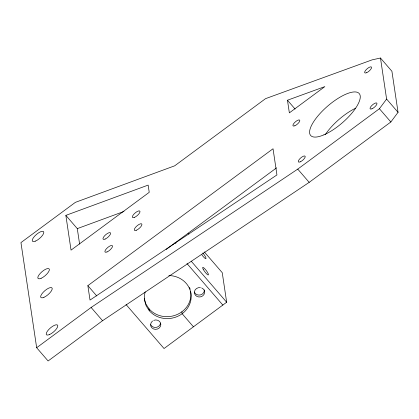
<?xml version="1.0" encoding="UTF-8"?>
<svg xmlns="http://www.w3.org/2000/svg" width="419" height="419" viewBox="0 0 419 419"><rect width="100%" height="100%" fill="white"/><g stroke="black" fill="none" stroke-linecap="round" stroke-linejoin="round"><path stroke-width="0.63" d="M36.663 347.728L91.122 307.462L297.747 169.114L379.415 108.731L386.606 99.073L380.473 58.021L372.109 59.865L265.541 98.654L174.697 165.814L75.404 202.34L20.95 242.606L36.663 347.728L48.106 360.979L102.561 320.708L309.191 182.359L390.859 121.981L398.05 112.323L391.917 71.272L380.473 58.021M87.859 285.658L273.031 148.755L276.938 174.943L90.017 300.072L87.859 285.658L96.758 295.966M166.113 249.514L276.582 167.836M204.315 251.924L222.248 272.685L226.663 302.24L164.044 348.529L126.051 304.534M65.851 215.376L148.148 185.104L149.227 192.326L71.041 250.127L65.851 215.376L77.29 228.622L79.6 244.073M77.29 228.622L123.966 211.454M287.465 100.225L324.856 86.613L289.356 112.868L287.465 100.225L295.091 109.055M386.606 99.073L398.05 112.323M379.415 108.731L390.859 121.981M297.747 169.114L309.191 182.359M188.094 233.137L188.948 234.127M175.011 242.423L175.865 243.413M191.232 261.21L226.663 302.24M186.984 263.541L222.84 305.063M193.442 326.799L182.15 313.721L181.862 311.799M91.122 307.462L102.561 320.708M168.847 275.545A23.448 21.484 -8.5 0 1 188.56 306.478A23.448 21.484 -8.5 0 1 149.3 310.725L149.017 308.808L145.922 304.032L144.304 298.653M149.3 310.725L146.21 305.954L144.586 300.575L144.545 294.955A23.448 21.484 -8.5 0 1 145.21 291.87M325.348 134.578A32.08 11.109 -40.8 0 1 355.721 108.149M153.726 320.362A5.128 4.698 -8.5 0 1 160.833 324.704A5.128 4.698 -8.5 0 1 153.385 328.894A5.128 4.698 -8.5 0 1 152.574 321.012M160.508 323.19A5.128 4.698 -8.5 0 1 156.135 327.375A5.128 4.698 -8.5 0 1 150.714 324.673M201.696 287.958A5.143 4.714 -8.5 0 1 202.786 295.835A5.143 4.714 -8.5 0 1 194.542 293.599A5.143 4.714 -8.5 0 1 200.423 287.612M190.671 291.65A23.448 21.484 -8.5 0 1 176.593 314.769A23.448 21.484 -8.5 0 1 149.017 308.808M189.54 287.424A23.448 21.484 -8.5 0 1 190.142 289.21M204.336 289.848A5.143 4.714 -8.5 0 1 200.308 294.95A5.143 4.714 -8.5 0 1 194.385 292.069M202.843 253.018A4.703 0.948 53.4 0 1 205.986 258.581A4.703 0.948 53.4 0 1 201.916 254.82M41.072 278.331A7.348 2.545 -40.8 0 0 49.374 269.396A7.348 2.545 -40.8 0 0 40.318 273.293A7.348 2.545 -40.8 0 0 41.072 278.331M294.856 125.768A4.373 1.514 -40.8 0 0 299.805 120.447A4.373 1.514 -40.8 0 0 294.41 122.767A4.373 1.514 -40.8 0 0 294.856 125.768M43.916 297.349A7.348 2.545 -40.8 0 0 52.223 288.413A7.348 2.545 -40.8 0 0 43.162 292.31A7.348 2.545 -40.8 0 0 43.916 297.349M49.484 334.582A7.348 2.545 -40.8 0 0 57.785 325.647A7.348 2.545 -40.8 0 0 48.73 329.544A7.348 2.545 -40.8 0 0 49.484 334.582M107.039 251.939A4.85 1.681 -40.8 0 0 112.522 246.037A4.85 1.681 -40.8 0 0 106.546 248.614A4.85 1.681 -40.8 0 0 107.039 251.939M323.945 134.839A32.08 11.109 -40.8 0 0 360.204 95.81A32.08 11.109 -40.8 0 0 320.661 112.837A32.08 11.109 -40.8 0 0 323.945 134.839M300.234 161.844A4.41 1.524 -40.8 0 0 305.215 156.481A4.41 1.524 -40.8 0 0 299.784 158.822A4.41 1.524 -40.8 0 0 300.234 161.844M371.993 108.788A4.41 1.524 -40.8 0 0 376.974 103.43A4.41 1.524 -40.8 0 0 371.548 105.766A4.41 1.524 -40.8 0 0 371.993 108.788M366.604 72.717A4.41 1.524 -40.8 0 0 371.585 67.359A4.41 1.524 -40.8 0 0 366.154 69.701A4.41 1.524 -40.8 0 0 366.604 72.717M35.505 241.098A7.348 2.545 -40.8 0 0 43.806 232.163A7.348 2.545 -40.8 0 0 34.751 236.059A7.348 2.545 -40.8 0 0 35.505 241.098M105.117 239.081A4.85 1.681 -40.8 0 0 110.6 233.179A4.85 1.681 -40.8 0 0 104.624 235.756A4.85 1.681 -40.8 0 0 105.117 239.081M134.52 217.351A4.85 1.681 -40.8 0 0 140.004 211.448A4.85 1.681 -40.8 0 0 134.022 214.025A4.85 1.681 -40.8 0 0 134.52 217.351M136.442 230.209A4.85 1.681 -40.8 0 0 141.926 224.306A4.85 1.681 -40.8 0 0 135.945 226.878A4.85 1.681 -40.8 0 0 136.442 230.209M203.173 269.176A4.703 0.948 53.4 0 0 208.185 274.979A4.703 0.948 53.4 0 0 205.31 269.338A4.703 0.948 53.4 0 0 203.173 269.176"/></g></svg>
